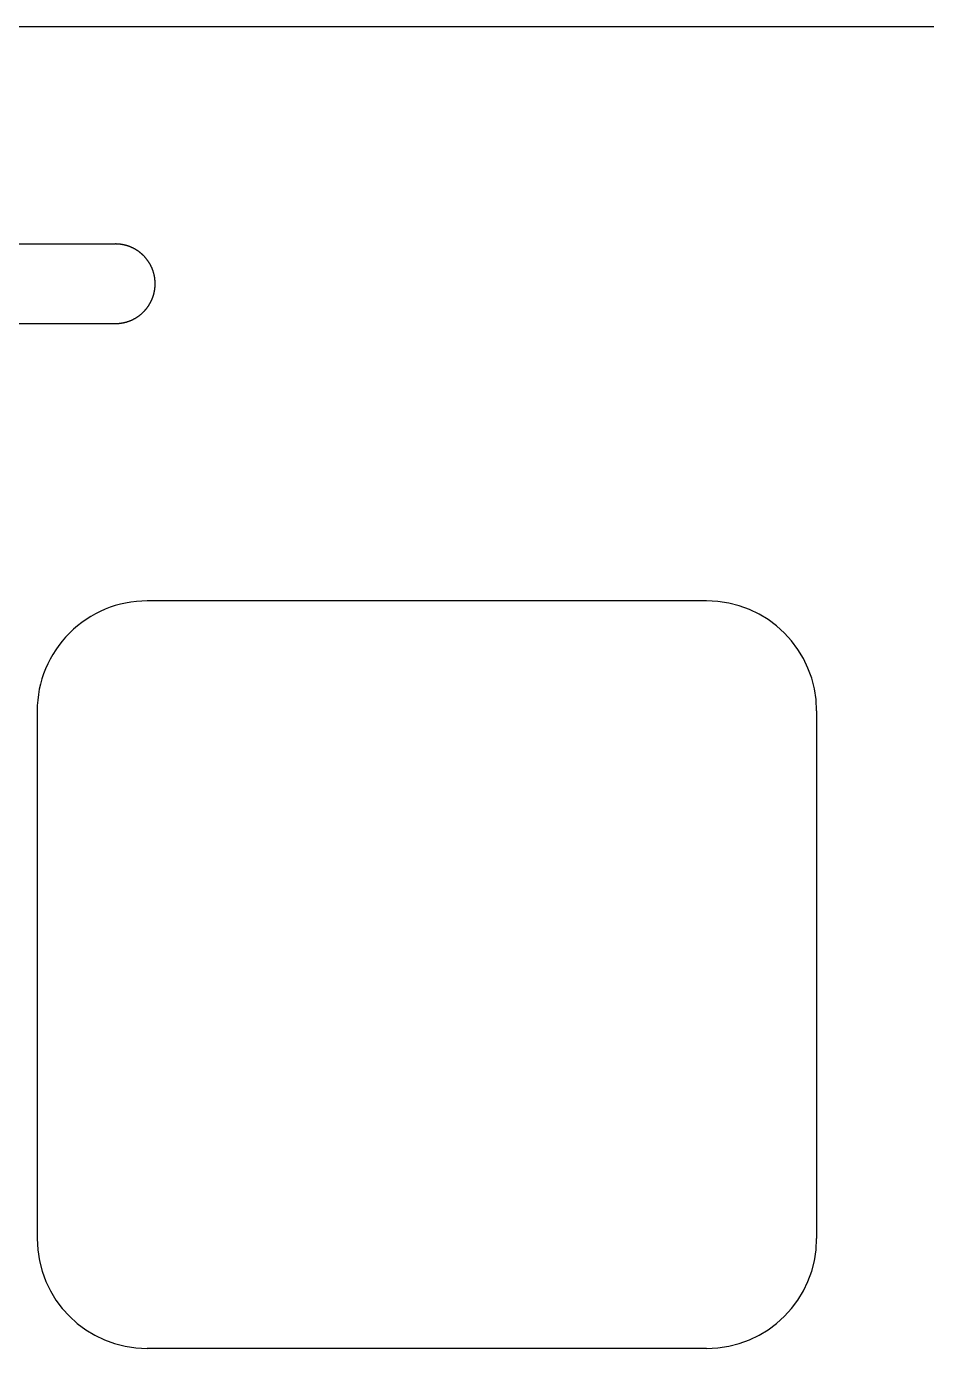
# Model space of a CAD drawing. Header units: millimetres. Extents: x -11 to 340, y -118 to 18.
# Drawn here: x 154.37 to 171.35, y -7.05 to 17.88 of the extents above; entities that cross this region are included whole.
import ezdxf

# ---------------------------------------------------------------- set-up
doc = ezdxf.new("R2010")
doc.units = ezdxf.units.MM
doc.header["$MEASUREMENT"] = 0
doc.layers.add('BLACK', color=7, linetype='CONTINUOUS')

msp = doc.modelspace()

# ---------------------------------------------------------------- linework, layer by layer
at = {"layer": 'BLACK', "linetype": 'Continuous'}
for p, q in [((149.3, 17.882529), (179.3, 17.882529)), ((149.3, 13.78), (156.05, 13.78)), ((156.050797, 13.78), (156.05, 13.78)), ((156.054714, 13.779985), (156.050797, 13.78)), ((156.058626, 13.779951), (156.054714, 13.779985)), ((156.062539, 13.779897), (156.058626, 13.779951)), ((156.066447, 13.779823), (156.062539, 13.779897)), ((156.070354, 13.779729), (156.066447, 13.779823)), ((156.074257, 13.779615), (156.070354, 13.779729)), ((156.078159, 13.779481), (156.074257, 13.779615)), ((156.082056, 13.779327), (156.078159, 13.779481)), ((156.085954, 13.779153), (156.082056, 13.779327)), ((156.089846, 13.77896), (156.085954, 13.779153)), ((156.093737, 13.778746), (156.089846, 13.77896)), ((156.097623, 13.778512), (156.093737, 13.778746)), ((156.101509, 13.778259), (156.097623, 13.778512)), ((156.10539, 13.777986), (156.101509, 13.778259)), ((156.10927, 13.777692), (156.10539, 13.777986)), ((156.113144, 13.777379), (156.10927, 13.777692)), ((156.117018, 13.777047), (156.113144, 13.777379)), ((156.120886, 13.776694), (156.117018, 13.777047)), ((156.124753, 13.776321), (156.120886, 13.776694)), ((156.128614, 13.775929), (156.124753, 13.776321)), ((156.132475, 13.775517), (156.128614, 13.775929)), ((156.13633, 13.775085), (156.132475, 13.775517)), ((156.140183, 13.774634), (156.13633, 13.775085)), ((156.144031, 13.774162), (156.140183, 13.774634)), ((156.147878, 13.773671), (156.144031, 13.774162)), ((156.151718, 13.77316), (156.147878, 13.773671)), ((156.155558, 13.77263), (156.151718, 13.77316)), ((156.159391, 13.77208), (156.155558, 13.77263)), ((156.163222, 13.77151), (156.159391, 13.77208)), ((156.167048, 13.77092), (156.163222, 13.77151)), ((156.170871, 13.770311), (156.167048, 13.77092)), ((156.174689, 13.769682), (156.170871, 13.770311)), ((156.178504, 13.769034), (156.174689, 13.769682)), ((156.182313, 13.768366), (156.178504, 13.769034)), ((156.186121, 13.767678), (156.182313, 13.768366)), ((156.189921, 13.766971), (156.186121, 13.767678)), ((156.19372, 13.766244), (156.189921, 13.766971)), ((156.197512, 13.765498), (156.19372, 13.766244)), ((156.201301, 13.764732), (156.197512, 13.765498)), ((156.205084, 13.763947), (156.201301, 13.764732)), ((156.208865, 13.763142), (156.205084, 13.763947)), ((156.212638, 13.762318), (156.208865, 13.763142)), ((156.216409, 13.761474), (156.212638, 13.762318)), ((156.220173, 13.760611), (156.216409, 13.761474)), ((156.223934, 13.759728), (156.220173, 13.760611)), ((156.227688, 13.758826), (156.223934, 13.759728)), ((156.23144, 13.757904), (156.227688, 13.758826)), ((156.235183, 13.756964), (156.23144, 13.757904)), ((156.238924, 13.756004), (156.235183, 13.756964)), ((156.242658, 13.755024), (156.238924, 13.756004)), ((156.246388, 13.754025), (156.242658, 13.755024)), ((156.250111, 13.753008), (156.246388, 13.754025)), ((156.25383, 13.75197), (156.250111, 13.753008)), ((156.257542, 13.750914), (156.25383, 13.75197)), ((156.26125, 13.749838), (156.257542, 13.750914)), ((156.26495, 13.748743), (156.26125, 13.749838)), ((156.268647, 13.747629), (156.26495, 13.748743)), ((156.272336, 13.746496), (156.268647, 13.747629)), ((156.276021, 13.745343), (156.272336, 13.746496)), ((156.279697, 13.744172), (156.276021, 13.745343)), ((156.28337, 13.742981), (156.279697, 13.744172)), ((156.287035, 13.741772), (156.28337, 13.742981)), ((156.290695, 13.740543), (156.287035, 13.741772)), ((156.294347, 13.739296), (156.290695, 13.740543)), ((156.297994, 13.738029), (156.294347, 13.739296)), ((156.301633, 13.736744), (156.297994, 13.738029)), ((156.305268, 13.735439), (156.301633, 13.736744)), ((156.308894, 13.734116), (156.305268, 13.735439)), ((156.312515, 13.732774), (156.308894, 13.734116)), ((156.316127, 13.731413), (156.312515, 13.732774)), ((156.319734, 13.730033), (156.316127, 13.731413)), ((156.323332, 13.728635), (156.319734, 13.730033)), ((156.326926, 13.727218), (156.323332, 13.728635)), ((156.33051, 13.725782), (156.326926, 13.727218)), ((156.334088, 13.724327), (156.33051, 13.725782)), ((156.337658, 13.722854), (156.334088, 13.724327)), ((156.341222, 13.721362), (156.337658, 13.722854)), ((156.344777, 13.719852), (156.341222, 13.721362)), ((156.348326, 13.718323), (156.344777, 13.719852)), ((156.351865, 13.716776), (156.348326, 13.718323)), ((156.355399, 13.715209), (156.351865, 13.716776)), ((156.358922, 13.713625), (156.355399, 13.715209)), ((156.36244, 13.712022), (156.358922, 13.713625)), ((156.365948, 13.710402), (156.36244, 13.712022)), ((156.36945, 13.708762), (156.365948, 13.710402)), ((156.372941, 13.707105), (156.36945, 13.708762)), ((156.376426, 13.705428), (156.372941, 13.707105)), ((156.379901, 13.703735), (156.376426, 13.705428)), ((156.383369, 13.702022), (156.379901, 13.703735)), ((156.386827, 13.700292), (156.383369, 13.702022)), ((156.390278, 13.698543), (156.386827, 13.700292)), ((156.393719, 13.696777), (156.390278, 13.698543)), ((156.397153, 13.694993), (156.393719, 13.696777)), ((156.400576, 13.693191), (156.397153, 13.694993)), ((156.403991, 13.69137), (156.400576, 13.693191)), ((156.407396, 13.689533), (156.403991, 13.69137)), ((156.410793, 13.687676), (156.407396, 13.689533)), ((156.41418, 13.685803), (156.410793, 13.687676)), ((156.417558, 13.683912), (156.41418, 13.685803)), ((156.420926, 13.682003), (156.417558, 13.683912)), ((156.424286, 13.680076), (156.420926, 13.682003)), ((156.427634, 13.678132), (156.424286, 13.680076)), ((156.430974, 13.676171), (156.427634, 13.678132)), ((156.434303, 13.674192), (156.430974, 13.676171)), ((156.437624, 13.672195), (156.434303, 13.674192)), ((156.440933, 13.670182), (156.437624, 13.672195)), ((156.444233, 13.66815), (156.440933, 13.670182)), ((156.447522, 13.666102), (156.444233, 13.66815)), ((156.450802, 13.664037), (156.447522, 13.666102)), ((156.45407, 13.661954), (156.450802, 13.664037)), ((156.457329, 13.659854), (156.45407, 13.661954)), ((156.460577, 13.657738), (156.457329, 13.659854)), ((156.463814, 13.655604), (156.460577, 13.657738)), ((156.46704, 13.653454), (156.463814, 13.655604)), ((156.470256, 13.651286), (156.46704, 13.653454)), ((156.473461, 13.649102), (156.470256, 13.651286)), ((156.476655, 13.646901), (156.473461, 13.649102)), ((156.479837, 13.644684), (156.476655, 13.646901)), ((156.483009, 13.64245), (156.479837, 13.644684)), ((156.486169, 13.6402), (156.483009, 13.64245)), ((156.489318, 13.637932), (156.486169, 13.6402)), ((156.492455, 13.635649), (156.489318, 13.637932)), ((156.495581, 13.633349), (156.492455, 13.635649)), ((156.498695, 13.631033), (156.495581, 13.633349)), ((156.501797, 13.628701), (156.498695, 13.631033)), ((156.504888, 13.626352), (156.501797, 13.628701)), ((156.507967, 13.623988), (156.504888, 13.626352)), ((156.511033, 13.621607), (156.507967, 13.623988)), ((156.514088, 13.619211), (156.511033, 13.621607)), ((156.51713, 13.616799), (156.514088, 13.619211)), ((156.52016, 13.61437), (156.51713, 13.616799)), ((156.523177, 13.611927), (156.52016, 13.61437)), ((156.526183, 13.609467), (156.523177, 13.611927)), ((156.529175, 13.606992), (156.526183, 13.609467)), ((156.532155, 13.604502), (156.529175, 13.606992)), ((156.535123, 13.601996), (156.532155, 13.604502)), ((156.538077, 13.599474), (156.535123, 13.601996)), ((156.541019, 13.596938), (156.538077, 13.599474)), ((156.543947, 13.594386), (156.541019, 13.596938)), ((156.546863, 13.591819), (156.543947, 13.594386)), ((156.549765, 13.589237), (156.546863, 13.591819)), ((156.552654, 13.58664), (156.549765, 13.589237)), ((156.55553, 13.584028), (156.552654, 13.58664)), ((156.558392, 13.581401), (156.55553, 13.584028)), ((156.561241, 13.57876), (156.558392, 13.581401)), ((156.564076, 13.576103), (156.561241, 13.57876)), ((156.566898, 13.573433), (156.564076, 13.576103)), ((156.569705, 13.570747), (156.566898, 13.573433)), ((156.572499, 13.568048), (156.569705, 13.570747)), ((156.575279, 13.565334), (156.572499, 13.568048)), ((156.578045, 13.562605), (156.575279, 13.565334)), ((156.580797, 13.559863), (156.578045, 13.562605)), ((156.586258, 13.554335), (156.580797, 13.559863)), ((156.591662, 13.548752), (156.586258, 13.554335)), ((156.597008, 13.543114), (156.591662, 13.548752)), ((156.602295, 13.537422), (156.597008, 13.543114)), ((156.607522, 13.531676), (156.602295, 13.537422)), ((156.61269, 13.525876), (156.607522, 13.531676)), ((156.617798, 13.520025), (156.61269, 13.525876)), ((156.622844, 13.514121), (156.617798, 13.520025)), ((156.627829, 13.508167), (156.622844, 13.514121)), ((156.632751, 13.502163), (156.627829, 13.508167)), ((156.637611, 13.496109), (156.632751, 13.502163)), ((156.642407, 13.490006), (156.637611, 13.496109)), ((156.64714, 13.483855), (156.642407, 13.490006)), ((156.651807, 13.477657), (156.64714, 13.483855)), ((156.65641, 13.471413), (156.651807, 13.477657)), ((156.660948, 13.465122), (156.65641, 13.471413)), ((156.665419, 13.458786), (156.660948, 13.465122)), ((156.669824, 13.452406), (156.665419, 13.458786)), ((156.674162, 13.445983), (156.669824, 13.452406)), ((156.678432, 13.439516), (156.674162, 13.445983)), ((156.682634, 13.433007), (156.678432, 13.439516)), ((156.686769, 13.426456), (156.682634, 13.433007)), ((156.690834, 13.419865), (156.686769, 13.426456)), ((156.69483, 13.413234), (156.690834, 13.419865)), ((156.698756, 13.406564), (156.69483, 13.413234)), ((156.702613, 13.399855), (156.698756, 13.406564)), ((156.706399, 13.393108), (156.702613, 13.399855)), ((156.710114, 13.386324), (156.706399, 13.393108)), ((156.713757, 13.379504), (156.710114, 13.386324)), ((156.71733, 13.372648), (156.713757, 13.379504)), ((156.72083, 13.365757), (156.71733, 13.372648)), ((156.724258, 13.358832), (156.72083, 13.365757)), ((156.727614, 13.351873), (156.724258, 13.358832)), ((156.730896, 13.344882), (156.727614, 13.351873)), ((156.734106, 13.337858), (156.730896, 13.344882)), ((156.737242, 13.330803), (156.734106, 13.337858)), ((156.740304, 13.323718), (156.737242, 13.330803)), ((156.743292, 13.316602), (156.740304, 13.323718)), ((156.746206, 13.309457), (156.743292, 13.316602)), ((156.749045, 13.302283), (156.746206, 13.309457)), ((156.751809, 13.295081), (156.749045, 13.302283)), ((156.754499, 13.287852), (156.751809, 13.295081)), ((156.757112, 13.280597), (156.754499, 13.287852)), ((156.759651, 13.273315), (156.757112, 13.280597)), ((156.762113, 13.266007), (156.759651, 13.273315)), ((156.7645, 13.258675), (156.762113, 13.266007)), ((156.76681, 13.251319), (156.7645, 13.258675)), ((156.769045, 13.243939), (156.76681, 13.251319)), ((156.771202, 13.236536), (156.769045, 13.243939)), ((156.773283, 13.229111), (156.771202, 13.236536)), ((156.775287, 13.221664), (156.773283, 13.229111)), ((156.777214, 13.214196), (156.775287, 13.221664)), ((156.779064, 13.206708), (156.777214, 13.214196)), ((156.780836, 13.199199), (156.779064, 13.206708)), ((156.782531, 13.191671), (156.780836, 13.199199)), ((156.784148, 13.184124), (156.782531, 13.191671)), ((156.785687, 13.176559), (156.784148, 13.184124)), ((156.787149, 13.168976), (156.785687, 13.176559)), ((156.788532, 13.161376), (156.787149, 13.168976)), ((156.789837, 13.153759), (156.788532, 13.161376)), ((156.791064, 13.146125), (156.789837, 13.153759)), ((156.792213, 13.138476), (156.791064, 13.146125)), ((156.793283, 13.130812), (156.792213, 13.138476)), ((156.794274, 13.123133), (156.793283, 13.130812)), ((156.795187, 13.11544), (156.794274, 13.123133)), ((156.796021, 13.107732), (156.795187, 13.11544)), ((156.796775, 13.100012), (156.796021, 13.107732)), ((156.797451, 13.092279), (156.796775, 13.100012)), ((156.797047, 12.962982), (156.797379, 12.966856)), ((156.797379, 12.966856), (156.797692, 12.97073)), ((156.798048, 13.084533), (156.797451, 13.092279)), ((156.797692, 12.97073), (156.797986, 12.97461)), ((156.797986, 12.97461), (156.798259, 12.978491)), ((156.798565, 13.076775), (156.798048, 13.084533)), ((156.798259, 12.978491), (156.798512, 12.982376)), ((156.798512, 12.982376), (156.798746, 12.986263)), ((156.799003, 13.069006), (156.798565, 13.076775)), ((156.798746, 12.986263), (156.79896, 12.990154)), ((156.79896, 12.990154), (156.799153, 12.994046)), ((156.799362, 13.061225), (156.799003, 13.069006)), ((156.799153, 12.994046), (156.799327, 12.997943)), ((156.799327, 12.997943), (156.799481, 13.001841)), ((156.799641, 13.053434), (156.799362, 13.061225)), ((156.799481, 13.001841), (156.799615, 13.005743)), ((156.799615, 13.005743), (156.799729, 13.009646)), ((156.79984, 13.045632), (156.799641, 13.053434)), ((156.799729, 13.009646), (156.799823, 13.013553)), ((156.799823, 13.013553), (156.799897, 13.017461)), ((156.79996, 13.037821), (156.79984, 13.045632)), ((156.799897, 13.017461), (156.799951, 13.021373)), ((156.799951, 13.021373), (156.799985, 13.025286)), ((156.8, 13.03), (156.79996, 13.037821)), ((156.799985, 13.025286), (156.8, 13.029203)), ((156.8, 13.029203), (156.8, 13.03)), ((156.730402, 12.714052), (156.732022, 12.71756)), ((156.732022, 12.71756), (156.733625, 12.721077)), ((156.733625, 12.721077), (156.735209, 12.724601)), ((156.735209, 12.724601), (156.736776, 12.728135)), ((156.736776, 12.728135), (156.738323, 12.731674)), ((156.738323, 12.731674), (156.739852, 12.735223)), ((156.739852, 12.735223), (156.741362, 12.738778)), ((156.741362, 12.738778), (156.742854, 12.742342)), ((156.742854, 12.742342), (156.744327, 12.745911)), ((156.744327, 12.745911), (156.745782, 12.74949)), ((156.745782, 12.74949), (156.747218, 12.753074)), ((156.747218, 12.753074), (156.748635, 12.756667)), ((156.748635, 12.756667), (156.750033, 12.760266)), ((156.750033, 12.760266), (156.751413, 12.763873)), ((156.751413, 12.763873), (156.752774, 12.767485)), ((156.752774, 12.767485), (156.754116, 12.771106)), ((156.754116, 12.771106), (156.755439, 12.774732)), ((156.755439, 12.774732), (156.756744, 12.778366)), ((156.756744, 12.778366), (156.758029, 12.782005)), ((156.758029, 12.782005), (156.759296, 12.785653)), ((156.759296, 12.785653), (156.760543, 12.789305)), ((156.760543, 12.789305), (156.761772, 12.792965)), ((156.761772, 12.792965), (156.762981, 12.796629)), ((156.762981, 12.796629), (156.764172, 12.800302)), ((156.764172, 12.800302), (156.765343, 12.803979)), ((156.765343, 12.803979), (156.766496, 12.807664)), ((156.766496, 12.807664), (156.767629, 12.811352)), ((156.767629, 12.811352), (156.768743, 12.815049)), ((156.768743, 12.815049), (156.769838, 12.81875)), ((156.769838, 12.81875), (156.770914, 12.822458)), ((156.770914, 12.822458), (156.77197, 12.826169)), ((156.77197, 12.826169), (156.773008, 12.829889)), ((156.773008, 12.829889), (156.774025, 12.833612)), ((156.774025, 12.833612), (156.775024, 12.837342)), ((156.775024, 12.837342), (156.776004, 12.841075)), ((156.776004, 12.841075), (156.776964, 12.844816)), ((156.776964, 12.844816), (156.777904, 12.84856)), ((156.777904, 12.84856), (156.778826, 12.852311)), ((156.778826, 12.852311), (156.779728, 12.856065)), ((156.779728, 12.856065), (156.780611, 12.859827)), ((156.780611, 12.859827), (156.781474, 12.863591)), ((156.781474, 12.863591), (156.782318, 12.867362)), ((156.782318, 12.867362), (156.783142, 12.871135)), ((156.783142, 12.871135), (156.783947, 12.874916)), ((156.783947, 12.874916), (156.784732, 12.878698)), ((156.784732, 12.878698), (156.785498, 12.882488)), ((156.785498, 12.882488), (156.786244, 12.88628)), ((156.786244, 12.88628), (156.786971, 12.890079)), ((156.786971, 12.890079), (156.787678, 12.893879)), ((156.787678, 12.893879), (156.788366, 12.897686)), ((156.788366, 12.897686), (156.789034, 12.901495)), ((156.789034, 12.901495), (156.789682, 12.905311)), ((156.789682, 12.905311), (156.790311, 12.909128)), ((156.790311, 12.909128), (156.79092, 12.912952)), ((156.79092, 12.912952), (156.79151, 12.916777)), ((156.79151, 12.916777), (156.79208, 12.920609)), ((156.79208, 12.920609), (156.79263, 12.924442)), ((156.79263, 12.924442), (156.79316, 12.928281)), ((156.79316, 12.928281), (156.793671, 12.932122)), ((156.793671, 12.932122), (156.794162, 12.935969)), ((156.794162, 12.935969), (156.794634, 12.939816)), ((156.794634, 12.939816), (156.795085, 12.94367)), ((156.795085, 12.94367), (156.795517, 12.947525)), ((156.795517, 12.947525), (156.795929, 12.951385)), ((156.795929, 12.951385), (156.796321, 12.955247)), ((156.796321, 12.955247), (156.796694, 12.959114)), ((156.796694, 12.959114), (156.797047, 12.962982)), ((156.540025, 12.462202), (156.545876, 12.467309)), ((156.545876, 12.467309), (156.551676, 12.472477)), ((156.551676, 12.472477), (156.557422, 12.477705)), ((156.557422, 12.477705), (156.563114, 12.482992)), ((156.563114, 12.482992), (156.568753, 12.488338)), ((156.568753, 12.488338), (156.574336, 12.493742)), ((156.574336, 12.493742), (156.579863, 12.499203)), ((156.579863, 12.499203), (156.582605, 12.501955)), ((156.582605, 12.501955), (156.585334, 12.504721)), ((156.585334, 12.504721), (156.588048, 12.507501)), ((156.588048, 12.507501), (156.590748, 12.510294)), ((156.590748, 12.510294), (156.593433, 12.513102)), ((156.593433, 12.513102), (156.596104, 12.515924)), ((156.596104, 12.515924), (156.59876, 12.518759)), ((156.59876, 12.518759), (156.601401, 12.521608)), ((156.601401, 12.521608), (156.604028, 12.52447)), ((156.604028, 12.52447), (156.60664, 12.527346)), ((156.60664, 12.527346), (156.609237, 12.530235)), ((156.609237, 12.530235), (156.611819, 12.533137)), ((156.611819, 12.533137), (156.614386, 12.536052)), ((156.614386, 12.536052), (156.616938, 12.538981)), ((156.616938, 12.538981), (156.619474, 12.541923)), ((156.619474, 12.541923), (156.621996, 12.544877)), ((156.621996, 12.544877), (156.624502, 12.547844)), ((156.624502, 12.547844), (156.626992, 12.550824)), ((156.626992, 12.550824), (156.629467, 12.553817)), ((156.629467, 12.553817), (156.631927, 12.556822)), ((156.631927, 12.556822), (156.63437, 12.55984)), ((156.63437, 12.55984), (156.636799, 12.56287)), ((156.636799, 12.56287), (156.639211, 12.565912)), ((156.639211, 12.565912), (156.641607, 12.568967)), ((156.641607, 12.568967), (156.643988, 12.572033)), ((156.643988, 12.572033), (156.646352, 12.575112)), ((156.646352, 12.575112), (156.648701, 12.578202)), ((156.648701, 12.578202), (156.651033, 12.581305)), ((156.651033, 12.581305), (156.653349, 12.584419)), ((156.653349, 12.584419), (156.655649, 12.587545)), ((156.655649, 12.587545), (156.657932, 12.590682)), ((156.657932, 12.590682), (156.6602, 12.593831)), ((156.6602, 12.593831), (156.66245, 12.596991)), ((156.66245, 12.596991), (156.664684, 12.600163)), ((156.664684, 12.600163), (156.666901, 12.603345)), ((156.666901, 12.603345), (156.669103, 12.606539)), ((156.669103, 12.606539), (156.671286, 12.609743)), ((156.671286, 12.609743), (156.673454, 12.612959)), ((156.673454, 12.612959), (156.675604, 12.616185)), ((156.675604, 12.616185), (156.677738, 12.619423)), ((156.677738, 12.619423), (156.679854, 12.62267)), ((156.679854, 12.62267), (156.681954, 12.625929)), ((156.681954, 12.625929), (156.684037, 12.629198)), ((156.684037, 12.629198), (156.686102, 12.632477)), ((156.686102, 12.632477), (156.68815, 12.635766)), ((156.68815, 12.635766), (156.690182, 12.639067)), ((156.690182, 12.639067), (156.692195, 12.642376)), ((156.692195, 12.642376), (156.694192, 12.645696)), ((156.694192, 12.645696), (156.696171, 12.649025)), ((156.696171, 12.649025), (156.698132, 12.652366)), ((156.698132, 12.652366), (156.700076, 12.655714)), ((156.700076, 12.655714), (156.702003, 12.659074)), ((156.702003, 12.659074), (156.703912, 12.662441)), ((156.703912, 12.662441), (156.705803, 12.66582)), ((156.705803, 12.66582), (156.707676, 12.669206)), ((156.707676, 12.669206), (156.709533, 12.672604)), ((156.709533, 12.672604), (156.71137, 12.676009)), ((156.71137, 12.676009), (156.713191, 12.679424)), ((156.713191, 12.679424), (156.714993, 12.682847)), ((156.714993, 12.682847), (156.716777, 12.68628)), ((156.716777, 12.68628), (156.718543, 12.689721)), ((156.718543, 12.689721), (156.720292, 12.693172)), ((156.720292, 12.693172), (156.722022, 12.69663)), ((156.722022, 12.69663), (156.723735, 12.700098)), ((156.723735, 12.700098), (156.725428, 12.703573)), ((156.725428, 12.703573), (156.727105, 12.707058)), ((156.727105, 12.707058), (156.728762, 12.71055)), ((156.728762, 12.71055), (156.730402, 12.714052)), ((28.3, 12.28), (156.05, 12.28)), ((156.05, 12.28), (156.057821, 12.28004)), ((156.057821, 12.28004), (156.065632, 12.28016)), ((156.065632, 12.28016), (156.073434, 12.280359)), ((156.073434, 12.280359), (156.081225, 12.280638)), ((156.081225, 12.280638), (156.089006, 12.280997)), ((156.089006, 12.280997), (156.096775, 12.281435)), ((156.096775, 12.281435), (156.104533, 12.281952)), ((156.104533, 12.281952), (156.112279, 12.282549)), ((156.112279, 12.282549), (156.120012, 12.283225)), ((156.120012, 12.283225), (156.127733, 12.283979)), ((156.127733, 12.283979), (156.13544, 12.284813)), ((156.13544, 12.284813), (156.143133, 12.285726)), ((156.143133, 12.285726), (156.150812, 12.286717)), ((156.150812, 12.286717), (156.158476, 12.287787)), ((156.158476, 12.287787), (156.166126, 12.288936)), ((156.166126, 12.288936), (156.173759, 12.290163)), ((156.173759, 12.290163), (156.181376, 12.291468)), ((156.181376, 12.291468), (156.188976, 12.292851)), ((156.188976, 12.292851), (156.196559, 12.294313)), ((156.196559, 12.294313), (156.204125, 12.295852)), ((156.204125, 12.295852), (156.211672, 12.297469)), ((156.211672, 12.297469), (156.2192, 12.299164)), ((156.2192, 12.299164), (156.226708, 12.300936)), ((156.226708, 12.300936), (156.234197, 12.302786)), ((156.234197, 12.302786), (156.241665, 12.304713)), ((156.241665, 12.304713), (156.249112, 12.306717)), ((156.249112, 12.306717), (156.256537, 12.308798)), ((156.256537, 12.308798), (156.263939, 12.310955)), ((156.263939, 12.310955), (156.271319, 12.313189)), ((156.271319, 12.313189), (156.278676, 12.3155)), ((156.278676, 12.3155), (156.286008, 12.317887)), ((156.286008, 12.317887), (156.293315, 12.320349)), ((156.293315, 12.320349), (156.300597, 12.322888)), ((156.300597, 12.322888), (156.307853, 12.325501)), ((156.307853, 12.325501), (156.315082, 12.328191)), ((156.315082, 12.328191), (156.322284, 12.330955)), ((156.322284, 12.330955), (156.329457, 12.333794)), ((156.329457, 12.333794), (156.336602, 12.336708)), ((156.336602, 12.336708), (156.343718, 12.339696)), ((156.343718, 12.339696), (156.350804, 12.342758)), ((156.350804, 12.342758), (156.357859, 12.345894)), ((156.357859, 12.345894), (156.364882, 12.349103)), ((156.364882, 12.349103), (156.371873, 12.352386)), ((156.371873, 12.352386), (156.378832, 12.355742)), ((156.378832, 12.355742), (156.385757, 12.35917)), ((156.385757, 12.35917), (156.392648, 12.36267)), ((156.392648, 12.36267), (156.399504, 12.366242)), ((156.399504, 12.366242), (156.406324, 12.369886)), ((156.406324, 12.369886), (156.413108, 12.373601)), ((156.413108, 12.373601), (156.419855, 12.377387)), ((156.419855, 12.377387), (156.426564, 12.381244)), ((156.426564, 12.381244), (156.433234, 12.38517)), ((156.433234, 12.38517), (156.439866, 12.389166)), ((156.439866, 12.389166), (156.446457, 12.393231)), ((156.446457, 12.393231), (156.453007, 12.397365)), ((156.453007, 12.397365), (156.459516, 12.401568)), ((156.459516, 12.401568), (156.465983, 12.405838)), ((156.465983, 12.405838), (156.472407, 12.410176)), ((156.472407, 12.410176), (156.478787, 12.414581)), ((156.478787, 12.414581), (156.485122, 12.419052)), ((156.485122, 12.419052), (156.491413, 12.42359)), ((156.491413, 12.42359), (156.497658, 12.428192)), ((156.497658, 12.428192), (156.503856, 12.43286)), ((156.503856, 12.43286), (156.510006, 12.437593)), ((156.510006, 12.437593), (156.516109, 12.442389)), ((156.516109, 12.442389), (156.522163, 12.447248)), ((156.522163, 12.447248), (156.528167, 12.452171)), ((156.528167, 12.452171), (156.534122, 12.457156)), ((156.534122, 12.457156), (156.540025, 12.462202)), ((156.650001, 7.049998), (156.650001, 7.05)), ((167.2, 7.05), (156.650001, 7.05)), ((154.575001, 4.975), (154.575001, -4.975)), ((169.275001, 4.975), (169.275001, -4.975)), ((167.200001, -7.05), (156.65, -7.05)), ((167.200001, -7.050001), (167.200001, -7.05))]:
    msp.add_line(p, q, dxfattribs=at)
at = {"layer": 'BLACK'}
for centre, radius, start, end in [((156.65, 4.975), 2.074999, 89.9999724, 180), ((167.2, 4.975), 2.075, 0, 90), ((156.65, -4.975), 2.075, 180, 270), ((167.2, -4.975), 2.075001, 270.0000276, 0)]:
    msp.add_arc(centre, radius, start, end, dxfattribs=at)

doc.saveas('drawing.dxf')
